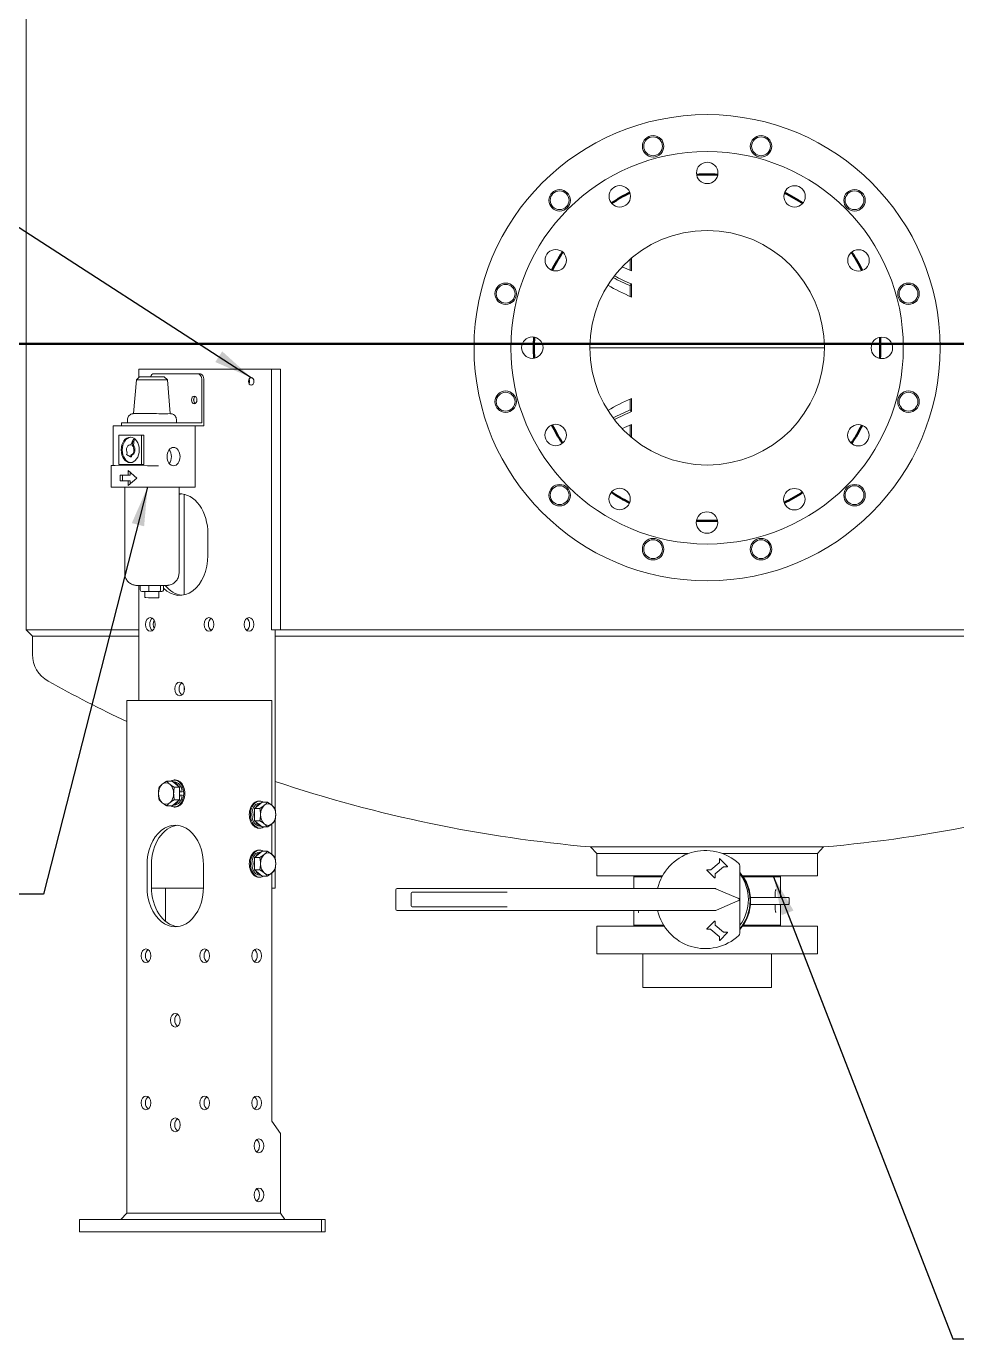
# Model space of a CAD drawing. Header units: inches. Extents: x 20 to 536, y 8 to 344.
# Drawn here: x 229.7 to 267.6, y 44.9 to 98.3 of the extents above; entities that cross this region are included whole.
import ezdxf

# ---------------------------------------------------------------- set-up
doc = ezdxf.new("R2010")
doc.units = ezdxf.units.IN
doc.header["$LTSCALE"] = 16
doc.header["$MEASUREMENT"] = 0
doc.linetypes.add('DOUBLE_DASH_CHAIN', pattern=[1.2403, 0.6614, -0.0827, 0.1654, -0.0827, 0.1654, -0.0827])
for name, color, linetype, lineweight in [('Section Line', 7, 'DOUBLE_DASH_CHAIN', 50), ('Symbol (ANSI)', 7, 'Continuous', 25), ('Visible (ANSI)', 7, 'Continuous', 50)]:
    doc.layers.add(name, color=color, linetype=linetype, lineweight=lineweight)
doc.styles.add('Standard D-E', font='arial.ttf')
doc.dimstyles.new('in [mm] D-E NeptuneBenson$7', dxfattribs={"dimscale": 16, "dimtxt": 0.15, "dimasz": 0.098425, "dimexe": 0.125, "dimexo": 0.063, "dimgap": 0.031496, "dimtad": 0, "dimtih": 1, "dimtoh": 1, "dimdec": 4, "dimrnd": 1e-08, "dimzin": 3, "dimdsep": 46, "dimlunit": 5, "dimtxsty": 'Standard D-E', "dimcen": 0.09, "dimdle": 0.393701, "dimclrd": 256, "dimclre": 256, "dimclrt": 256, "dimadec": 1, "dimazin": 1, "dimtfac": 1, "dimtofl": 0, "dimtmove": 0, "dimatfit": 3, "dimfxl": 1, "dimfrac": 1, "dimtolj": 1, "dimtzin": 4, "dimlwd": -1, "dimlwe": -1, "dimarcsym": 0})

# ---------------------------------------------------------------- blocks, each defined once
blk = doc.blocks.new('2dTransSection0')
at = {"layer": 'Section Line', "linetype": 'DOUBLE_DASH_CHAIN', "ltscale": 0.516092}
blk.add_line((14.101, 5.3375), (18.2628, 5.3375), dxfattribs=at)
at = {"layer": 'Section Line', "linetype": 'Continuous'}
blk.add_line((14.101, 5.3375), (14.4222, 5.3375), dxfattribs=at)

msp = doc.modelspace()

# ---------------------------------------------------------------- linework, layer by layer
at = {"layer": 'Visible (ANSI)', "linetype": 'Continuous', "lineweight": 18}
for p, q in [((229.707141, 73.743472), (229.707141, 100.243472)), ((254.384032, 88.902058), (254.32953, 88.83531)), ((254.32953, 88.394244), (254.32953, 88.83531)), ((254.384032, 88.902058), (254.384032, 88.371728)), ((254.384032, 87.841397), (254.32953, 87.77465)), ((254.32953, 87.333584), (254.32953, 87.77465)), ((254.384032, 87.841397), (254.384032, 87.311067)), ((262.240165, 85.243472), (252.678165, 85.243472)), ((252.678165, 85.243472), (262.240165, 85.243472)), ((234.330192, 84.056805), (234.19476, 83.932293)), ((234.300669, 84.368472), (234.502765, 84.368472)), ((234.300669, 84.368472), (234.300669, 84.029663)), ((234.502765, 84.368472), (237.416045, 84.368472)), ((235.006917, 84.182333), (234.918529, 84.182333)), ((236.686399, 84.180862), (234.918633, 84.182333)), ((236.774788, 84.180862), (235.007021, 84.182333)), ((235.330192, 84.056389), (235.465521, 83.931765)), ((237.416045, 84.368472), (238.391852, 84.368472)), ((238.391852, 84.368472), (239.69987, 84.368472)), ((240.070782, 84.368472), (239.69987, 84.368472)), ((239.69987, 73.743472), (239.69987, 84.368472)), ((240.070782, 73.743472), (240.070782, 84.368472)), ((234.19476, 83.932293), (234.079568, 82.55691)), ((235.465521, 83.931765), (235.579568, 82.556286)), ((236.863072, 83.930715), (236.862344, 82.180715)), ((236.95068, 82.055715), (236.95146, 83.930715)), ((254.32953, 82.712295), (254.32953, 83.153361)), ((254.384032, 83.175878), (254.384032, 82.645547)), ((254.384032, 82.645547), (254.32953, 82.712295)), ((233.252861, 80.437097), (233.253535, 82.05729)), ((233.326758, 82.057333), (233.594525, 82.057333)), ((233.326758, 82.057186), (234.033865, 82.056598)), ((233.594577, 82.182222), (233.594525, 82.057222)), ((233.829412, 82.182014), (233.829464, 82.307014)), ((234.033865, 82.056598), (234.740972, 82.056009)), ((235.392107, 82.055862), (235.094525, 82.055862)), ((235.829412, 82.181182), (235.829464, 82.306182)), ((236.862344, 82.180715), (235.829412, 82.181575)), ((236.155185, 82.055715), (236.95068, 82.055715)), ((236.862344, 82.180715), (236.155237, 82.180715)), ((236.597127, 82.055715), (236.596087, 79.555863)), ((254.32953, 81.651635), (254.32953, 82.092701)), ((254.384032, 82.115217), (254.384032, 81.584887)), ((233.481072, 81.68079), (233.480572, 80.478993)), ((233.481072, 81.68079), (233.56946, 81.68079)), ((234.409569, 81.680017), (233.481072, 81.68079)), ((234.497957, 81.680017), (233.56946, 81.68079)), ((233.974209, 81.288197), (234.068401, 81.499883)), ((234.068401, 81.499883), (234.028959, 81.256072)), ((234.112595, 81.499883), (234.068401, 81.499883)), ((234.112595, 81.499883), (234.073154, 81.256072)), ((234.409069, 80.47822), (234.409569, 81.680017)), ((234.409569, 81.680017), (234.497957, 81.680017)), ((234.497457, 80.47822), (234.497957, 81.680017)), ((254.384032, 81.584887), (254.32953, 81.651635)), ((233.795239, 80.885986), (233.824639, 80.952057)), ((233.954019, 80.79282), (233.795239, 80.885986)), ((233.976002, 81.292227), (233.94507, 81.292227)), ((233.966329, 80.868919), (233.954019, 80.79282)), ((233.998213, 80.79282), (233.954019, 80.79282)), ((234.010523, 80.868919), (233.966329, 80.868919)), ((234.010523, 80.868919), (233.998213, 80.79282)), ((234.073154, 81.256072), (234.028959, 81.256072)), ((233.164473, 80.437097), (233.164107, 79.55729)), ((233.237696, 80.437141), (233.252861, 80.437141)), ((234.651909, 80.435817), (233.237696, 80.436993)), ((233.326084, 80.436993), (234.740298, 80.435817)), ((233.480572, 80.478993), (234.409069, 80.47822)), ((234.409069, 80.47822), (234.497457, 80.47822)), ((235.093851, 80.43567), (235.005463, 80.43567)), ((233.53968, 79.81235), (233.539779, 80.051519)), ((233.855529, 79.812088), (233.53968, 79.81235)), ((233.53968, 79.81235), (233.628068, 79.81235)), ((233.539779, 80.051519), (233.855628, 80.051256)), ((233.628168, 80.051446), (233.628068, 79.81235)), ((233.628068, 79.81235), (233.943917, 79.812088)), ((234.214498, 79.931373), (233.855451, 79.62428)), ((233.855451, 79.62428), (233.855529, 79.812088)), ((233.855529, 79.812088), (233.943917, 79.812088)), ((233.855628, 80.051256), (233.855706, 80.239064)), ((233.855628, 80.051256), (233.944017, 80.051256)), ((233.855706, 80.239064), (234.214498, 79.931373)), ((233.943917, 79.812088), (233.943871, 79.699906)), ((233.944063, 80.163292), (233.944017, 80.051256)), ((233.23733, 79.557186), (234.651544, 79.55601)), ((233.720543, 79.556784), (233.719088, 76.057059)), ((235.005097, 79.555863), (236.596087, 79.555863)), ((235.936097, 79.555863), (235.934642, 76.056138)), ((236.147539, 79.266611), (236.147539, 75.170333)), ((237.111989, 77.658472), (237.111989, 76.778472)), ((234.300669, 75.556691), (234.300669, 70.864472)), ((234.351496, 75.556639), (234.351418, 75.369243)), ((234.699338, 75.556404), (234.69926, 75.368954)), ((235.174498, 75.556247), (235.17442, 75.368809)), ((235.301817, 75.556243), (235.301739, 75.368954)), ((234.421061, 75.306722), (234.717901, 75.306475)), ((234.545303, 75.306619), (234.545199, 75.056716)), ((234.717904, 75.306475), (235.123385, 75.306352)), ((235.107802, 75.306357), (235.107699, 75.056482)), ((235.123445, 75.306352), (235.232115, 75.306475)), ((229.707141, 73.743472), (234.300669, 73.743472)), ((229.959165, 73.493472), (229.709165, 73.743472)), ((229.959165, 73.493472), (229.959165, 72.743211)), ((234.300669, 73.493472), (229.959165, 73.493472)), ((237.214761, 73.743472), (237.273675, 73.743472)), ((238.669987, 73.743472), (238.728901, 73.743472)), ((240.070782, 73.743472), (239.69987, 73.743472)), ((239.85985, 73.743472), (239.85985, 66.399198)), ((275.058481, 73.493472), (239.85985, 73.493472)), ((240.070782, 73.743472), (274.847549, 73.743472)), ((236.147539, 71.424714), (236.147539, 71.250231)), ((233.811559, 70.864472), (234.013655, 70.864472)), ((233.811559, 70.864472), (233.811559, 49.964472)), ((234.013655, 70.864472), (237.551602, 70.864472)), ((237.551602, 70.864472), (238.527409, 70.864472)), ((238.527409, 70.864472), (239.720091, 70.864472)), ((239.720091, 70.864472), (239.720091, 66.593642)), ((235.649698, 67.579654), (235.434261, 67.579654)), ((235.649698, 67.579654), (235.959057, 67.327063)), ((235.691131, 67.545824), (235.738086, 67.545824)), ((235.738086, 67.625654), (235.782628, 67.625654)), ((235.959057, 67.327063), (235.74362, 67.327063)), ((235.959057, 67.327063), (235.959057, 66.821882)), ((235.979527, 67.142273), (235.959057, 67.142273)), ((235.959057, 67.006672), (235.979527, 67.006672)), ((235.979527, 67.142273), (236.067916, 67.142273)), ((235.979527, 67.006672), (236.067916, 67.006672)), ((235.649698, 66.569291), (235.434261, 66.569291)), ((235.959057, 66.821882), (235.649698, 66.569291)), ((235.691131, 66.603121), (235.738086, 66.603121)), ((235.738086, 66.523291), (235.782628, 66.523291)), ((235.959057, 66.821882), (235.74362, 66.821882)), ((239.013332, 66.467063), (239.322691, 66.719654)), ((239.013332, 65.961882), (239.013332, 66.467063)), ((239.013332, 66.467063), (239.228769, 66.467063)), ((239.234303, 66.765654), (239.189761, 66.765654)), ((239.281258, 66.685824), (239.234303, 66.685824)), ((239.322691, 66.719654), (239.538128, 66.719654)), ((239.322691, 65.709291), (239.013332, 65.961882)), ((239.013332, 65.961882), (239.228769, 65.961882)), ((239.720091, 65.835303), (239.720091, 64.593642)), ((239.85985, 66.029747), (239.85985, 64.399198)), ((239.234303, 65.663291), (239.189761, 65.663291)), ((239.281258, 65.743121), (239.234303, 65.743121)), ((239.322691, 65.709291), (239.538128, 65.709291)), ((239.234303, 64.765654), (239.189761, 64.765654)), ((252.710041, 64.897738), (262.20829, 64.897738)), ((252.959165, 64.626836), (252.710041, 64.897738)), ((261.959165, 64.626836), (262.20829, 64.897738)), ((239.013332, 64.467063), (239.322691, 64.719654)), ((239.013332, 63.961882), (239.013332, 64.467063)), ((239.013332, 64.467063), (239.228769, 64.467063)), ((239.281258, 64.685824), (239.234303, 64.685824)), ((239.322691, 64.719654), (239.538128, 64.719654)), ((252.959165, 63.718472), (252.959165, 64.626836)), ((256.695156, 64.626836), (252.959165, 64.626836)), ((257.956719, 64.252058), (257.617786, 63.968828)), ((257.960307, 64.408959), (257.960307, 64.259732)), ((258.291374, 64.102033), (257.977378, 64.41603)), ((261.959165, 64.626836), (258.090355, 64.626836)), ((261.959165, 63.718472), (261.959165, 64.626836)), ((234.630044, 63.274472), (234.630044, 64.154472)), ((234.806821, 64.154472), (234.806821, 63.274472)), ((236.935212, 64.154472), (236.935212, 63.274472)), ((239.322691, 63.709291), (239.013332, 63.961882)), ((239.013332, 63.961882), (239.228769, 63.961882)), ((239.234303, 63.663291), (239.189761, 63.663291)), ((239.281258, 63.743121), (239.234303, 63.743121)), ((239.322691, 63.709291), (239.538128, 63.709291)), ((239.720091, 63.835303), (239.720091, 53.714472)), ((239.85985, 64.029747), (239.85985, 63.218472)), ((255.641533, 63.718472), (252.959165, 63.718472)), ((254.506409, 63.718472), (254.467039, 63.679102)), ((255.620385, 63.679102), (254.467039, 63.679102)), ((254.467039, 63.202441), (254.467039, 63.679102)), ((257.454028, 63.94943), (257.768025, 63.635434)), ((257.611373, 63.966501), (257.461099, 63.966501)), ((257.785096, 63.642505), (257.785096, 63.791731)), ((257.788683, 63.799405), (258.127617, 64.082636)), ((258.134029, 64.084962), (258.284303, 64.084962)), ((258.792756, 62.737747), (258.792756, 64.127214)), ((261.959165, 63.718472), (258.90499, 63.718472)), ((260.451291, 63.679102), (258.932074, 63.679102)), ((260.411921, 63.718472), (260.451291, 63.679102)), ((260.451291, 62.832646), (260.451291, 63.679102)), ((236.934532, 63.218472), (234.807501, 63.218472)), ((235.383113, 61.862851), (235.383113, 63.218472)), ((239.85985, 63.218472), (239.720091, 63.218472)), ((244.767756, 63.142441), (244.767756, 62.362441)), ((244.827756, 63.202441), (244.892756, 63.202441)), ((250.744753, 63.202441), (244.892756, 63.202441)), ((250.744753, 63.202441), (250.767892, 63.202441)), ((255.4499, 63.202441), (250.767892, 63.202441)), ((255.515759, 63.202441), (255.4499, 63.202441)), ((257.763247, 63.202441), (255.515759, 63.202441)), ((257.763247, 63.202441), (257.784608, 63.202441)), ((257.814344, 63.193266), (257.800254, 63.199254)), ((257.814344, 63.193266), (257.847313, 63.179254)), ((258.718959, 62.808805), (257.847313, 63.179254)), ((245.392756, 63.012441), (245.392756, 62.492441)), ((245.432756, 63.052441), (245.452756, 63.052441)), ((248.685659, 63.052441), (245.452756, 63.052441)), ((248.685659, 63.052441), (248.698515, 63.052441)), ((249.306692, 63.052441), (248.698515, 63.052441)), ((257.847313, 62.325628), (258.718959, 62.696077)), ((258.718959, 62.808805), (258.732756, 62.802941)), ((258.732756, 62.701941), (258.718959, 62.696077)), ((258.732756, 62.802941), (258.756224, 62.792967)), ((258.766669, 62.716354), (258.732756, 62.701941)), ((258.792756, 61.377668), (258.792756, 62.737747)), ((259.225298, 62.832646), (260.535355, 62.832646)), ((260.237807, 63.020503), (260.237807, 62.832646)), ((260.535355, 62.832646), (260.78443, 62.832646)), ((260.804115, 62.812961), (260.804115, 62.57674)), ((244.892756, 62.302441), (244.827756, 62.302441)), ((244.892756, 62.302441), (250.744753, 62.302441)), ((245.452756, 62.452441), (245.432756, 62.452441)), ((245.452756, 62.452441), (248.685659, 62.452441)), ((248.698515, 62.452441), (248.685659, 62.452441)), ((248.698515, 62.452441), (249.306692, 62.452441)), ((250.767892, 62.302441), (250.744753, 62.302441)), ((250.767892, 62.302441), (255.4499, 62.302441)), ((254.467039, 61.710598), (254.467039, 62.302441)), ((255.4499, 62.302441), (255.515759, 62.302441)), ((255.515759, 62.302441), (257.763247, 62.302441)), ((257.784608, 62.302441), (257.763247, 62.302441)), ((257.800254, 62.305628), (257.814344, 62.311616)), ((257.847313, 62.325628), (257.814344, 62.311616)), ((260.535355, 62.557055), (259.225298, 62.557055)), ((260.237807, 62.557055), (260.237807, 62.369198)), ((260.451291, 61.710598), (260.451291, 62.557055)), ((260.78443, 62.557055), (260.535355, 62.557055)), ((252.959165, 61.671228), (255.710204, 61.671228)), ((252.959165, 61.671228), (252.959165, 60.546228)), ((254.467039, 61.710598), (255.685546, 61.710598)), ((254.506409, 61.671228), (254.467039, 61.710598)), ((257.768025, 61.869448), (257.454028, 61.555452)), ((257.461099, 61.538381), (257.611373, 61.538381)), ((257.617786, 61.536054), (257.956719, 61.252824)), ((257.785096, 61.71315), (257.785096, 61.862377)), ((258.127617, 61.422246), (257.788683, 61.705477)), ((258.90499, 61.671228), (261.959165, 61.671228)), ((258.932074, 61.710598), (260.451291, 61.710598)), ((260.411921, 61.671228), (260.451291, 61.710598)), ((261.959165, 61.671228), (261.959165, 60.546228)), ((257.960307, 61.24515), (257.960307, 61.095923)), ((257.977378, 61.088852), (258.291374, 61.402849)), ((258.284303, 61.41992), (258.134029, 61.41992)), ((252.959165, 60.546228), (261.959165, 60.546228)), ((254.834165, 60.546228), (254.834165, 59.171228)), ((260.084165, 60.546228), (260.084165, 59.171228)), ((254.834165, 59.171228), (260.084165, 59.171228)), ((239.720091, 53.714472), (240.073644, 53.214472)), ((240.073644, 53.214472), (240.073644, 49.964472)), ((233.811559, 49.964472), (233.561559, 49.714472)), ((233.811559, 49.964472), (234.013655, 49.964472)), ((234.013655, 49.964472), (237.551602, 49.964472)), ((237.551602, 49.964472), (238.527409, 49.964472)), ((238.527409, 49.964472), (240.073644, 49.964472)), ((240.250421, 49.714472), (240.073644, 49.964472)), ((231.882284, 49.714472), (232.175177, 49.714472)), ((231.882284, 49.714472), (231.882284, 49.214472)), ((237.916884, 49.714472), (232.175177, 49.714472)), ((237.916884, 49.714472), (239.331098, 49.714472)), ((241.452418, 49.714472), (239.331098, 49.714472)), ((241.452418, 49.714472), (241.745311, 49.714472)), ((241.745311, 49.714472), (241.889146, 49.714472)), ((241.745311, 49.714472), (241.745311, 49.214472)), ((241.889146, 49.714472), (241.889146, 49.214472)), ((232.175177, 49.214472), (231.882284, 49.214472)), ((237.916884, 49.214472), (232.175177, 49.214472)), ((239.331098, 49.214472), (237.916884, 49.214472)), ((241.452418, 49.214472), (239.331098, 49.214472)), ((241.745311, 49.214472), (241.452418, 49.214472)), ((241.889146, 49.214472), (241.745311, 49.214472))]:
    msp.add_line(p, q, dxfattribs=at)
for centre, radius in [((257.459165, 85.243472), 9.5), ((255.259203, 93.453842), 0.4375), ((255.259203, 93.453842), 0.382813), ((259.659127, 93.453842), 0.4375), ((259.659127, 93.453842), 0.382812), ((257.459165, 85.243472), 8), ((257.464148, 92.368471), 0.4375), ((251.448758, 91.25388), 0.4375), ((251.448758, 91.25388), 0.382812), ((253.900982, 91.416393), 0.4375), ((261.02598, 91.41141), 0.4375), ((263.469573, 91.25388), 0.4375), ((263.469573, 91.25388), 0.382812), ((257.459165, 85.243472), 4.781), ((251.291227, 88.810287), 0.4375), ((263.632086, 88.801656), 0.4375), ((249.248796, 87.443434), 0.4375), ((249.248796, 87.443434), 0.382812), ((265.669535, 87.443434), 0.4375), ((265.669535, 87.443434), 0.382812), ((250.334167, 85.248455), 0.4375), ((264.584164, 85.238489), 0.4375), ((249.248796, 83.043511), 0.4375), ((265.669535, 83.043511), 0.4375), ((249.248796, 83.043511), 0.382812), ((265.669535, 83.043511), 0.382812), ((251.286244, 81.685289), 0.4375), ((263.627103, 81.676658), 0.4375), ((251.448758, 79.233065), 0.4375), ((251.448758, 79.233065), 0.382812), ((253.892351, 79.075534), 0.4375), ((261.017349, 79.070551), 0.4375), ((263.469573, 79.233065), 0.4375), ((263.469573, 79.233065), 0.382812), ((257.454182, 78.118474), 0.4375), ((255.259203, 77.033103), 0.4375), ((255.259203, 77.033103), 0.382812), ((259.659127, 77.033103), 0.4375), ((259.659127, 77.033103), 0.382813)]:
    msp.add_circle(centre, radius, dxfattribs=at)
at = {"layer": 'Visible (ANSI)'}
for start, end in [(86.4623969, 93.4574614), (116.4623969, 123.4574614), (56.4623969, 63.4574614), (146.4623969, 153.4574614), (26.4623969, 33.4574614), (176.4623969, 183.4574614), (356.4623969, 3.4574614), (206.4623969, 213.4574614), (326.4623969, 333.4574614), (236.4623969, 243.4574614), (296.4623969, 303.4574614), (266.4623969, 273.4574614)]:
    msp.add_arc((257.459165, 85.243472), 7.062, start, end, dxfattribs=at)
at = {"layer": 'Visible (ANSI)', "linetype": 'Continuous', "lineweight": 18}
for centre, radius, start, end in [((231.207165, 72.743211), 1.248, 180, 240.9488246), ((257.459165, 120.003472), 55.31, 240.9488246, 244.6880334), ((257.459165, 120.003472), 55.31, 251.4462535, 265.0743037), ((257.459165, 120.003472), 55.31, 274.9256963, 288.5537465), ((257.392756, 62.752441), 2, 47.156357, 166.9971218), ((257.950307, 64.259732), 0.01, 309.8838957, 0), ((257.970307, 64.408959), 0.01, 45, 180), ((258.667756, 64.127214), 0.125, 0, 47.156357), ((257.461099, 63.956501), 0.01, 90, 225), ((257.611373, 63.976501), 0.01, 270, 309.8838957), ((257.795096, 63.791731), 0.01, 129.8838957, 180), ((258.134029, 64.074962), 0.01, 90, 129.8838957), ((258.284303, 64.094962), 0.01, 270, 45), ((257.459165, 62.69485), 1.7715, 318.8337711, 41.1662289), ((257.459165, 62.69485), 1.75, 319.6454105, 40.3545895), ((258.852756, 63.822254), 0.06, 180, 216.232048), ((257.392756, 62.752441), 1.75, 323.767952, 36.232048), ((244.827756, 63.142441), 0.06, 90, 180), ((257.775096, 63.642505), 0.01, 225, 0), ((257.784608, 63.162441), 0.04, 66.974508, 90), ((245.432756, 63.012441), 0.04, 90, 180), ((258.732756, 62.737747), 0.06, 38.6432304, 66.974508), ((258.732756, 62.737747), 0.06, 0.2532086, 38.6432304), ((258.7432, 62.771574), 0.06, 310.9598097, 325.6823925), ((260.78443, 62.812961), 0.019685, 0, 90), ((244.827756, 62.362441), 0.06, 180, 270), ((245.432756, 62.492441), 0.04, 180, 270), ((257.392756, 62.752441), 2, 193.0028782, 312.843643), ((257.784608, 62.342441), 0.04, 270, 293.025492), ((260.78443, 62.57674), 0.019685, 270, 0), ((257.461099, 61.548381), 0.01, 135, 270), ((257.611373, 61.528381), 0.01, 50.1161043, 90), ((257.775096, 61.862377), 0.01, 0, 135), ((257.795096, 61.71315), 0.01, 180, 230.1161043), ((258.852756, 61.682628), 0.06, 143.767952, 180), ((257.950307, 61.24515), 0.01, 0, 50.1161043), ((257.970307, 61.095923), 0.01, 180, 315), ((258.134029, 61.42992), 0.01, 230.1161043, 270), ((258.284303, 61.40992), 0.01, 315, 90), ((258.667756, 61.377668), 0.125, 312.843643, 0)]:
    msp.add_arc(centre, radius, start, end, dxfattribs=at)
for centre, major_axis, ratio, start_param, end_param in [((257.459165, 92.668094), (-6.259, 0), 0.707106781, 1.043928309, 1.047172511), ((257.459165, 92.668094), (6.15, 0), 0.707106781, 4.188430931, 4.188765164), ((257.459165, 92.137764), (-6.15, 0), 0.707106781, 0.973221268, 1.047172511), ((257.459165, 91.077103), (-6.15, 0), 0.707106781, 0.853906974, 1.047172511), ((257.459165, 91.607433), (-6.259, 0), 0.707106781, 0.912511895, 1.047172511), ((257.459165, 91.607433), (6.15, 0), 0.707106781, 4.051168624, 4.188765164), ((234.918529, 83.932333), (0, 0.25), 0.707106781, 6.282597072, 7.332700344), ((236.686295, 83.930862), (0, 0.25), 0.707106781, 4.711800745, 6.282597072), ((236.774684, 83.930862), (0, 0.25), 0.707106781, 4.711800745, 6.282597072), ((234.83014, 83.932029), (-0.635381, 0.000264), 0.000415945, 6.282733258, 9.42523001), ((238.700902, 83.868472), (0, 0.155), 0.707106781, 4.079718979, 5.345058981), ((236.641763, 83.118472), (0, -0.15625), 0.707106781, 3.5531095, 5.871668461), ((236.641763, 83.118472), (0, 0.155), 0.707106781, 0.404093556, 2.737499097), ((257.459165, 79.409842), (6.15, 0), 0.707106781, 2.094420143, 2.28768568), ((234.829568, 82.556598), (0.75, -0.000312), 0.000415945, 3.141557991, 6.283219969), ((257.459165, 78.879511), (6.259, 0), 0.707106781, 2.094420143, 2.229080758), ((257.459165, 78.879511), (-6.15, 0), 0.707106781, 5.236012797, 5.373609337), ((233.503535, 82.057186), (-0.25, 0.000104), 0.000415945, 5.49778723, 7.068583557), ((235.094577, 82.181598), (-1.5, 0.000624), 0.000415945, 5.716050626, 8.63938048), ((235.094525, 82.056598), (-1.5, 0.000624), 0.000415945, 0, 0.785398236), ((234.829412, 82.181598), (1, -0.000416), 0.000415945, 3.141592666, 6.283185319), ((235.094525, 82.056598), (1.5, -0.000624), 0.000415945, 3.926990304, 4.912101364), ((234.917748, 82.056009), (-0.25, 0.000104), 0.000415945, 0.785398846, 2.356195173), ((235.094525, 82.056598), (1.5, -0.000624), 0.000415945, 4.912101687, 5.49778723), ((257.459165, 78.349181), (6.15, 0), 0.707106781, 2.094420143, 2.168371386), ((233.989264, 81.079505), (0, 0.520383), 0.707106781, 0.060088092, 3.081504561), ((257.459165, 77.818851), (6.259, 0), 0.707106781, 2.094420143, 2.097664345), ((257.459165, 77.818851), (-6.15, 0), 0.707106781, 5.236012797, 5.23634703), ((233.94507, 81.079505), (0, 0.212722), 0.707106781, 6.088235485, 8.496395144), ((233.94507, 81.079505), (0, -0.212722), 0.707106781, 0.141808183, 2.549967842), ((233.989264, 81.079505), (0, -0.212722), 0.707106781, 0.141808183, 2.549967842), ((235.35917, 80.806157), (0.000312, 0.375), 0.707106659, 3.871320619, 5.553457341), ((233.414473, 80.436993), (-0.25, 0.000104), 0.000415945, 5.49778723, 7.068583557), ((233.502861, 80.436993), (-0.25, 0.000104), 0.000415945, 0, 0.785398249), ((234.828686, 80.435817), (-0.25, 0.000104), 0.000415945, 0.785398846, 2.356195173), ((234.917075, 80.435817), (-0.25, 0.000104), 0.000415945, 0.785398846, 2.356195173), ((233.414107, 79.557186), (-0.25, 0.000104), 0.000415945, 0.000000049, 0.785398287), ((234.82832, 79.55601), (0.25, -0.000104), 0.000415945, 3.926990304, 5.497786631), ((236.136182, 77.658472), (0, 1.63), 0.707106781, 0.076762481, 0.174587542), ((235.959405, 77.658472), (0, 1.63), 0.707106781, 4.71238898, 6.303505616), ((235.959405, 76.778472), (0, -1.63), 0.707106781, 5.675978483, 7.853981634), ((236.136182, 76.778472), (0, -1.63), 0.707106781, 5.560183662, 6.206422826), ((234.421128, 75.369222), (0.06971, 0.000011), 0.896575359, 3.141083227, 4.711291319), ((234.826449, 75.056599), (-0.28125, 0.000117), 0.000415945, 0.000000018, 3.141592672), ((234.717938, 75.368975), (-0.000036, -0.0625), 0.298858349, 4.712898407, 6.283264116), ((235.123389, 75.368852), (0.000026, -0.0625), 0.81649644, 6.282597072, 7.852962781), ((235.232029, 75.368975), (-0.06971, -0.000011), 0.896575359, 1.571893988, 3.141083227), ((234.939757, 73.968472), (0, -0.28), 0.707106781, 3.604362771, 5.820415189), ((235.075522, 73.968472), (0, 0.28), 0.707106781, 0.909644844, 2.23194781), ((237.332606, 73.968472), (0, -0.28), 0.707106781, 3.604362771, 5.820415189), ((238.611056, 73.968472), (0, 0.28), 0.707106781, 3.604362771, 5.820415189), ((236.136182, 71.337472), (0, -0.28), 0.707106781, 3.604362771, 5.820415189), ((235.40663, 67.074472), (0, -0.4375), 0.707106781, 3.665191429, 4.71238898), ((235.40663, 67.074472), (0, 0.4375), 0.707106781, 5.759586532, 6.806784083), ((235.40663, 67.074472), (0, 0.4375), 0.707106781, 4.71238898, 5.759586532), ((235.738086, 67.074472), (0, -0.551181), 0.707106781, 5.8717395, 9.836223768), ((235.649698, 67.074472), (0, 0.471351), 0.707106781, 5.378289783, 6.14088328), ((235.738086, 67.074472), (0, 0.471351), 0.707106781, 4.856733198, 6.283185307), ((235.782628, 67.074472), (0, -0.551181), 0.707106781, 0, 3.141592654), ((235.40663, 67.074472), (0, -0.4375), 0.707106781, 4.71238898, 5.759586532), ((235.40663, 67.074472), (0, 0.4375), 0.707106781, 3.665191429, 4.71238898), ((235.738086, 67.074472), (0, -0.471351), 0.707106781, 0, 1.426452109), ((235.649698, 67.074472), (0, -0.471351), 0.707106781, 1.715140545, 1.952093075), ((235.649698, 67.074472), (0, -0.471351), 0.707106781, 1.189499578, 1.426452109), ((235.40663, 67.074472), (0, -0.4375), 0.707106781, 5.759586532, 6.806784083), ((235.649698, 67.074472), (0, -0.471351), 0.707106781, 0.142302027, 0.904895524), ((239.189761, 66.214472), (0, 0.551181), 0.707106781, 0, 3.141592654), ((239.234303, 66.214472), (0, 0.551181), 0.707106781, 5.8717395, 9.836223768), ((239.234303, 66.214472), (0, 0.471351), 0.707106781, 0, 3.141592654), ((239.322691, 66.214472), (0, 0.471351), 0.707106781, 1.189499578, 1.952093075), ((239.322691, 66.214472), (0, 0.471351), 0.707106781, 0.142302027, 0.904895524), ((239.565759, 66.214472), (0, -0.4375), 0.707106781, 3.665191429, 4.71238898), ((239.565759, 66.214472), (0, 0.4375), 0.707106781, 5.759586532, 6.806784083), ((239.565759, 66.214472), (0, 0.4375), 0.707106781, 4.71238898, 5.759586532), ((235.782628, 64.154472), (0, 1.63), 0.707106781, 4.71238898, 7.853981634), ((239.322691, 66.214472), (0, -0.471351), 0.707106781, 5.378289783, 6.14088328), ((239.565759, 66.214472), (0, -0.4375), 0.707106781, 4.71238898, 5.759586532), ((239.565759, 66.214472), (0, -0.4375), 0.707106781, 5.759586532, 6.806784083), ((239.565759, 66.214472), (0, 0.4375), 0.707106781, 3.665191429, 4.71238898), ((235.959405, 64.154472), (0, 1.63), 0.707106781, 0.076762481, 1.570796327), ((239.189761, 64.214472), (0, 0.551181), 0.707106781, 0, 3.141592654), ((239.234303, 64.214472), (0, 0.551181), 0.707106781, 5.8717395, 9.836223768), ((239.234303, 64.214472), (0, 0.471351), 0.707106781, 0, 3.141592654), ((239.322691, 64.214472), (0, 0.471351), 0.707106781, 1.189499578, 1.952093075), ((239.322691, 64.214472), (0, 0.471351), 0.707106781, 0.142302027, 0.904895524), ((239.565759, 64.214472), (0, -0.4375), 0.707106781, 3.665191429, 4.71238898), ((239.565759, 64.214472), (0, -0.4375), 0.707106781, 4.71238898, 5.759586532), ((239.565759, 64.214472), (0, 0.4375), 0.707106781, 5.759586532, 6.806784083), ((239.565759, 64.214472), (0, 0.4375), 0.707106781, 4.71238898, 5.759586532), ((239.565759, 64.214472), (0, 0.4375), 0.707106781, 3.665191429, 4.71238898), ((239.322691, 64.214472), (0, -0.471351), 0.707106781, 5.378289783, 6.14088328), ((239.565759, 64.214472), (0, -0.4375), 0.707106781, 5.759586532, 6.806784083), ((235.782628, 63.274472), (0, -1.63), 0.707106781, 4.71238898, 7.853981634), ((235.959405, 63.274472), (0, -1.63), 0.707106781, 4.71238898, 6.206422826), ((234.763188, 60.464472), (0, -0.28), 0.707106781, 3.604362771, 5.820415189), ((237.155622, 60.464472), (0, -0.28), 0.707106781, 3.604362771, 5.820415189), ((238.923389, 60.464472), (0, 0.28), 0.707106781, 3.604362771, 5.820415189), ((235.959405, 57.833472), (0, -0.28), 0.707106781, 3.604362771, 5.820415189), ((234.763188, 54.464472), (0, -0.28), 0.707106781, 3.604362771, 5.820415189), ((237.155622, 54.464472), (0, -0.28), 0.707106781, 3.604362771, 5.820415189), ((238.923389, 54.464472), (0, 0.28), 0.707106781, 3.604362771, 5.820415189), ((235.959405, 53.570472), (0, -0.28), 0.707106781, 3.604362771, 5.820415189), ((239.012984, 52.714472), (0, 0.28), 0.707106781, 3.604362771, 5.820415189), ((239.012984, 50.714472), (0, 0.28), 0.707106781, 3.604362771, 5.820415189)]:
    msp.add_ellipse(centre, major_axis=major_axis, ratio=ratio, start_param=start_param, end_param=end_param, dxfattribs=at)
for centre, major_axis, ratio in [((234.830192, 84.056597), (-0.5, 0.000208), 0.000415945), ((238.877679, 83.868472), (0, -0.155), 0.707106781), ((236.553375, 83.118472), (0, -0.15625), 0.707106781), ((233.94507, 81.079505), (0, 0.520383), 0.707106781), ((235.712724, 80.805863), (0.000312, 0.375), 0.707106659), ((234.76298, 73.968472), (0, -0.28), 0.707106781), ((237.15583, 73.968472), (0, -0.28), 0.707106781), ((238.787832, 73.968472), (0, 0.28), 0.707106781), ((235.959405, 71.337472), (0, -0.28), 0.707106781), ((234.586411, 60.464472), (0, -0.28), 0.707106781), ((236.978845, 60.464472), (0, -0.28), 0.707106781), ((239.100166, 60.464472), (0, 0.28), 0.707106781), ((235.782628, 57.833472), (0, -0.28), 0.707106781), ((234.586411, 54.464472), (0, -0.28), 0.707106781), ((236.978845, 54.464472), (0, -0.28), 0.707106781), ((239.100166, 54.464472), (0, 0.28), 0.707106781), ((235.782628, 53.570472), (0, -0.28), 0.707106781), ((239.189761, 52.714472), (0, -0.28), 0.707106781), ((239.189761, 50.714472), (0, -0.28), 0.707106781)]:
    msp.add_ellipse(centre, major_axis=major_axis, ratio=ratio, dxfattribs=at)
for points, knots in [([(233.829464, 82.307014), (233.829476, 82.334038), (233.833985, 82.361408), (233.851145, 82.412145), (233.863857, 82.436207), (233.895815, 82.478601), (233.915462, 82.497457), (233.959146, 82.527655), (233.983728, 82.539374), (234.021808, 82.550525), (234.034758, 82.553228), (234.053483, 82.555624), (234.059388, 82.556163), (234.066271, 82.556566), (234.067671, 82.556636), (234.069719, 82.556722), (234.070459, 82.55675), (234.072079, 82.556804), (234.072872, 82.556826), (234.074208, 82.556858), (234.074738, 82.556869), (234.075938, 82.55689), (234.076438, 82.556896), (234.077928, 82.556914), (234.078546, 82.556918), (234.079333, 82.556923), (234.079454, 82.556924), (234.079572, 82.556925)], [0, 0, 0, 0, 0.205925556, 0.205925556, 0.408131115, 0.408131115, 0.610470098, 0.610470098, 0.812801814, 0.812801814, 0.912862249, 0.912862249, 0.957072393, 0.957072393, 0.968659729, 0.968659729, 0.975957334, 0.975957334, 0.986680701, 0.986680701, 0.998543919, 0.998543919, 1.019237073, 1.019237073, 1.071090856, 1.071090856, 1.080327326, 1.080327326, 1.080327326, 1.080327326]), ([(235.579505, 82.556302), (235.580077, 82.556298), (235.580691, 82.556293), (235.582072, 82.556279), (235.582709, 82.556277), (235.585293, 82.556221), (235.586094, 82.556202), (235.587748, 82.556151), (235.588411, 82.556128), (235.590204, 82.556059), (235.591423, 82.556004), (235.594159, 82.555859), (235.595711, 82.555763), (235.600039, 82.555454), (235.602868, 82.555205), (235.612356, 82.554204), (235.619048, 82.553224), (235.643109, 82.548699), (235.660305, 82.54352), (235.700894, 82.526392), (235.723769, 82.512121), (235.763637, 82.477416), (235.781068, 82.45649), (235.808121, 82.410789), (235.818083, 82.385445), (235.82754, 82.342035), (235.829472, 82.324057), (235.829464, 82.306182)], [6.796272189, 6.796272189, 6.796272189, 6.796272189, 6.8409905, 6.8409905, 6.883764404, 6.883764404, 6.897240165, 6.897240165, 6.904466805, 6.904466805, 6.915059686, 6.915059686, 6.927360961, 6.927360961, 6.949123186, 6.949123186, 7.000531049, 7.000531049, 7.135809752, 7.135809752, 7.336234677, 7.336234677, 7.53858869, 7.53858869, 7.740921234, 7.740921234, 7.877131363, 7.877131363, 7.877131363, 7.877131363]), ([(235.934642, 76.056138), (235.934619, 76.002089), (235.925601, 75.947348), (235.89128, 75.845874), (235.865856, 75.797751), (235.801941, 75.712963), (235.762646, 75.675251), (235.675276, 75.614854), (235.626114, 75.591417), (235.549919, 75.569106), (235.524018, 75.563697), (235.485119, 75.558732), (235.472067, 75.557587), (235.457288, 75.556853), (235.45519, 75.556763), (235.450897, 75.556603), (235.448677, 75.556538), (235.445754, 75.556466), (235.444805, 75.556446), (235.44234, 75.556399), (235.441192, 75.556384), (235.439457, 75.556363), (235.438828, 75.556358), (235.43689, 75.556341), (235.436011, 75.556337), (235.432354, 75.556319), (235.429522, 75.556313), (235.413647, 75.556283), (235.392521, 75.556267), (235.331313, 75.556245), (235.289417, 75.55624), (235.193063, 75.556243), (235.137849, 75.55625), (235.020167, 75.556277), (234.956245, 75.556296), (234.827758, 75.556344), (234.761596, 75.556373), (234.635299, 75.556437), (234.573592, 75.556473), (234.462265, 75.556546), (234.411263, 75.556585), (234.326158, 75.556661), (234.291021, 75.556699), (234.240611, 75.55677), (234.226685, 75.556789), (234.216723, 75.556847), (234.215925, 75.556843), (234.211533, 75.556904), (234.210488, 75.55692), (234.208272, 75.556965), (234.207302, 75.556987), (234.204085, 75.55707), (234.201518, 75.557152), (234.196376, 75.55736), (234.193743, 75.557486), (234.185274, 75.557961), (234.179369, 75.558396), (234.156507, 75.56049), (234.139542, 75.562924), (234.078653, 75.574876), (234.035312, 75.58968), (233.947487, 75.633685), (233.903187, 75.665644), (233.827982, 75.740851), (233.796102, 75.785), (233.748437, 75.87991), (233.73206, 75.931852), (233.720846, 76.008426), (233.719077, 76.032775), (233.719088, 76.057059)], [0, 0, 0, 0, 0.411850319, 0.411850319, 0.816260835, 0.816260835, 1.22093842, 1.22093842, 1.625605758, 1.625605758, 1.82593871, 1.82593871, 1.924561968, 1.924561968, 1.940971317, 1.940971317, 1.959322017, 1.959322017, 1.969556975, 1.969556975, 1.99023167, 1.99023167, 2.010604307, 2.010604307, 2.063109016, 2.063109016, 2.220467615, 2.220467615, 2.697685755, 2.697685755, 3.206338184, 3.206338184, 3.699378645, 3.699378645, 4.191869591, 4.191869591, 4.684141566, 4.684141566, 5.176377484, 5.176377484, 5.668694895, 5.668694895, 6.16134572, 6.16134572, 6.655271542, 6.655271542, 6.728904753, 6.728904753, 6.745759663, 6.745759663, 6.755993419, 6.755993419, 6.776719208, 6.776719208, 6.797108597, 6.797108597, 6.842212337, 6.842212337, 6.972375706, 6.972375706, 7.31508669, 7.31508669, 7.720907034, 7.720907034, 8.125528068, 8.125528068, 8.530198019, 8.530198019, 8.715244415, 8.715244415, 8.715244415, 8.715244415]), ([(260.263424, 63.164623), (260.263427, 63.164623), (260.263075, 63.164092), (260.261645, 63.161467), (260.260241, 63.1586), (260.25669, 63.149904), (260.254437, 63.143482), (260.249578, 63.12665), (260.247007, 63.115652), (260.242368, 63.089745), (260.240429, 63.074487), (260.238292, 63.046175), (260.237807, 63.033335), (260.237807, 63.020503)], [0.2512169304, 0.2512169304, 0.2512169304, 0.2512169304, 0.3017740611, 0.3017740611, 0.384608207, 0.384608207, 0.4902357294, 0.4902357294, 0.621034518, 0.621034518, 0.7717307482, 0.7717307482, 0.8904816588, 0.8904816588, 0.8904816588, 0.8904816588]), ([(258.766267, 62.750234), (258.766343, 62.75022), (258.766418, 62.750207), (258.769816, 62.749592), (258.775291, 62.748305), (258.780435, 62.74605)], [-0.00064885071, -0.00064885071, -0.00064885071, -0.00064885071, 0, 0, 0.02871512002, 0.02871512002, 0.02871512002, 0.02871512002]), ([(258.782532, 62.726264), (258.78174, 62.725576), (258.780916, 62.724898), (258.77659, 62.721528), (258.771792, 62.718604), (258.766669, 62.716354)], [0.0923027288, 0.0923027288, 0.0923027288, 0.0923027288, 0.10395135135, 0.10395135135, 0.15173708354, 0.15173708354, 0.15173708354, 0.15173708354]), ([(258.780435, 62.74605), (258.785455, 62.743849), (258.78813, 62.742293), (258.79069, 62.740596), (258.791464, 62.73998), (258.792494, 62.738886), (258.792754, 62.738411), (258.792755, 62.738012)], [0, 0, 0, 0, 0.0554026382, 0.0554026382, 0.091701074, 0.091701074, 0.1274278989, 0.1274278989, 0.1274278989, 0.1274278989]), ([(254.654906, 62.225077), (254.654903, 62.225078), (254.655255, 62.225609), (254.656685, 62.228233), (254.658089, 62.231101), (254.66164, 62.239797), (254.663893, 62.246218), (254.668752, 62.26305), (254.671324, 62.274048), (254.674422, 62.291353), (254.675286, 62.296819), (254.676061, 62.302441)], [0.2512169304, 0.2512169304, 0.2512169304, 0.2512169304, 0.3017740611, 0.3017740611, 0.384608207, 0.384608207, 0.4902357294, 0.4902357294, 0.621034518, 0.621034518, 0.6782530049, 0.6782530049, 0.6782530049, 0.6782530049]), ([(260.237807, 62.369198), (260.237807, 62.351745), (260.238712, 62.334274), (260.242111, 62.301444), (260.244585, 62.286047), (260.250224, 62.260245), (260.253324, 62.249502), (260.258617, 62.234668), (260.260895, 62.229689), (260.262966, 62.225781), (260.263436, 62.225079), (260.26343, 62.225078)], [0, 0, 0, 0, 0.1615150191, 0.1615150191, 0.3204003421, 0.3204003421, 0.4647931859, 0.4647931859, 0.5810871393, 0.5810871393, 0.6392521464, 0.6392521464, 0.6392521464, 0.6392521464])]:
    msp.add_open_spline(points, degree=3, knots=knots, dxfattribs=at)
for points, weights in [([(235.124902, 67.327063), (235.180163, 67.394745), (235.25195, 67.453359)], [1.01001874936, 1.04314139574, 1]), ([(235.25195, 67.453359), (235.323737, 67.511972), (235.434261, 67.579654)], [1, 1.04314139574, 1.01001874936]), ([(235.434261, 67.579654), (235.489522, 67.511972), (235.56131, 67.453359)], [1.01001874936, 1.04314139574, 1]), ([(235.56131, 67.453359), (235.633097, 67.394745), (235.74362, 67.327063)], [1, 1.04314139574, 1.01001874936]), ([(235.097271, 67.074472), (235.097271, 67.1917), (235.124902, 67.327063)], [1, 1.04314139574, 1.01001874936]), ([(235.124902, 66.821882), (235.097271, 66.957245), (235.097271, 67.074472)], [1.01001874936, 1.04314139574, 1]), ([(235.74362, 67.327063), (235.715989, 67.1917), (235.715989, 67.074472)], [1.01001874936, 1.04314139574, 1]), ([(235.715989, 67.074472), (235.715989, 66.957245), (235.74362, 66.821882)], [1, 1.04314139574, 1.01001874936]), ([(235.25195, 66.695586), (235.180163, 66.7542), (235.124902, 66.821882)], [1, 1.04314139574, 1.01001874936]), ([(235.434261, 66.569291), (235.323737, 66.636972), (235.25195, 66.695586)], [1.01001874936, 1.04314139574, 1]), ([(235.56131, 66.695586), (235.489522, 66.636972), (235.434261, 66.569291)], [1, 1.04314139574, 1.01001874936]), ([(235.74362, 66.821882), (235.633097, 66.7542), (235.56131, 66.695586)], [1.01001874936, 1.04314139574, 1]), ([(239.228769, 66.467063), (239.339292, 66.534745), (239.41108, 66.593359)], [1.01001874936, 1.04314139574, 1]), ([(239.2564, 66.214472), (239.2564, 66.3317), (239.228769, 66.467063)], [1, 1.04314139574, 1.01001874936]), ([(239.41108, 66.593359), (239.482867, 66.651972), (239.538128, 66.719654)], [1, 1.04314139574, 1.01001874936]), ([(239.538128, 66.719654), (239.648652, 66.651972), (239.720439, 66.593359)], [1.01001874936, 1.04314139574, 1]), ([(239.720439, 66.593359), (239.792226, 66.534745), (239.847488, 66.467063)], [1, 1.04314139574, 1.01001874936]), ([(239.847488, 66.467063), (239.875118, 66.3317), (239.875118, 66.214472)], [1.01001874936, 1.04314139574, 1]), ([(239.228769, 65.961882), (239.2564, 66.097245), (239.2564, 66.214472)], [1.01001874936, 1.04314139574, 1]), ([(239.41108, 65.835586), (239.339292, 65.8942), (239.228769, 65.961882)], [1, 1.04314139574, 1.01001874936]), ([(239.538128, 65.709291), (239.482867, 65.776972), (239.41108, 65.835586)], [1.01001874936, 1.04314139574, 1]), ([(239.720439, 65.835586), (239.648652, 65.776972), (239.538128, 65.709291)], [1, 1.04314139574, 1.01001874936]), ([(239.847488, 65.961882), (239.792226, 65.8942), (239.720439, 65.835586)], [1.01001874936, 1.04314139574, 1]), ([(239.875118, 66.214472), (239.875118, 66.097245), (239.847488, 65.961882)], [1, 1.04314139574, 1.01001874936]), ([(239.228769, 64.467063), (239.339292, 64.534745), (239.41108, 64.593359)], [1.01001874936, 1.04314139574, 1]), ([(239.2564, 64.214472), (239.2564, 64.3317), (239.228769, 64.467063)], [1, 1.04314139574, 1.01001874936]), ([(239.228769, 63.961882), (239.2564, 64.097245), (239.2564, 64.214472)], [1.01001874936, 1.04314139574, 1]), ([(239.41108, 64.593359), (239.482867, 64.651972), (239.538128, 64.719654)], [1, 1.04314139574, 1.01001874936]), ([(239.538128, 64.719654), (239.648652, 64.651972), (239.720439, 64.593359)], [1.01001874936, 1.04314139574, 1]), ([(239.720439, 64.593359), (239.792226, 64.534745), (239.847488, 64.467063)], [1, 1.04314139574, 1.01001874936]), ([(239.847488, 64.467063), (239.875118, 64.3317), (239.875118, 64.214472)], [1.01001874936, 1.04314139574, 1]), ([(239.875118, 64.214472), (239.875118, 64.097245), (239.847488, 63.961882)], [1, 1.04314139574, 1.01001874936]), ([(239.41108, 63.835586), (239.339292, 63.8942), (239.228769, 63.961882)], [1, 1.04314139574, 1.01001874936]), ([(239.538128, 63.709291), (239.482867, 63.776972), (239.41108, 63.835586)], [1.01001874936, 1.04314139574, 1]), ([(239.720439, 63.835586), (239.648652, 63.776972), (239.538128, 63.709291)], [1, 1.04314139574, 1.01001874936]), ([(239.847488, 63.961882), (239.792226, 63.8942), (239.720439, 63.835586)], [1.01001874936, 1.04314139574, 1])]:
    msp.add_rational_spline(points, weights, degree=2, dxfattribs=at)
msp.add_open_spline([(258.792756, 62.737747), (258.792756, 62.737747), (258.792756, 62.737836), (258.792755, 62.738012)], degree=3, dxfattribs=at)

# ---------------------------------------------------------------- block references
at = {"layer": 'Section Line', "xscale": 16, "yscale": 16, "zscale": 16}
msp.add_blockref('2dTransSection0', (0, 0), dxfattribs=at)

# ---------------------------------------------------------------- leaders
at = {"layer": 'Symbol (ANSI)', "annotation_type": 0, "has_hookline": 1}
for points, hookline_direction, text_width in [([(238.877679, 84.023472), (227.906631, 91.108862), (226.331828, 91.108862)], 1, 22.096044), ([(234.651544, 79.55601), (230.405197, 62.972227), (228.830394, 62.972227)], 1, 20.5588), ([(260.171894, 63.679102), (267.475798, 44.85087), (269.050602, 44.85087)], 0, 72.428925)]:
    msp.add_leader(points, dimstyle='in [mm] D-E NeptuneBenson$7', override={"dimtad": 0}, dxfattribs=dict(at, hookline_direction=hookline_direction, text_width=text_width))

doc.saveas('drawing.dxf')
